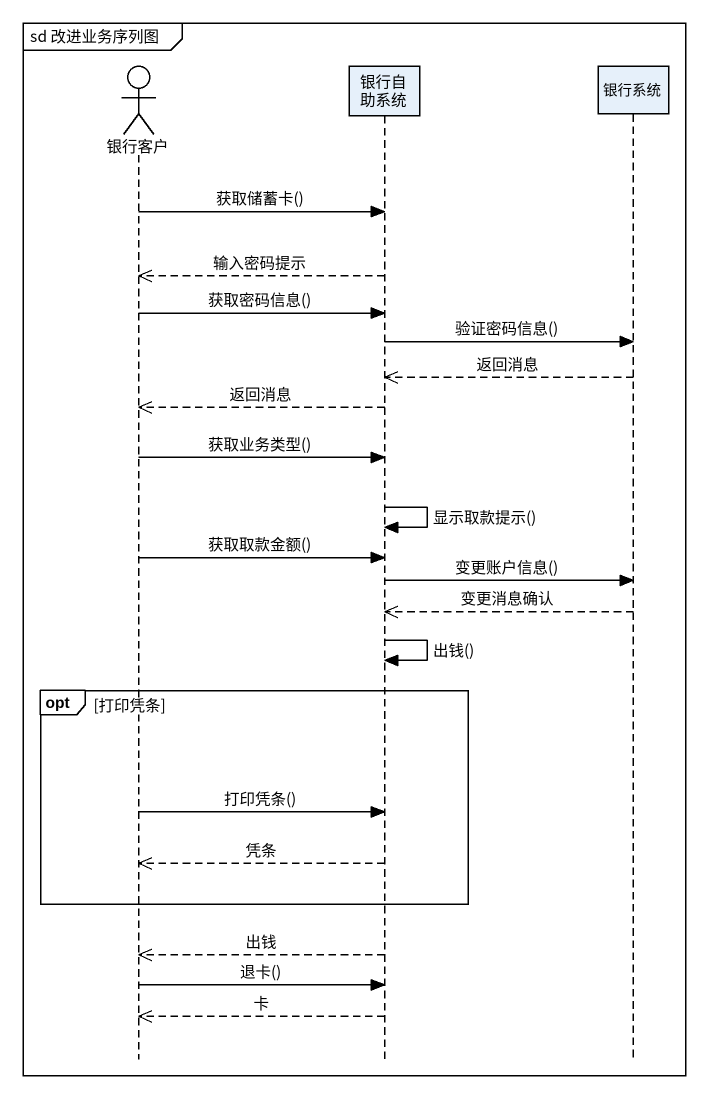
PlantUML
@startuml
mainframe sd 改进业务序列图
hide footbox
actor 银行客户
participant 银行自助系统
participant 银行系统

银行客户 -> 银行自助系统 : 获取储蓄卡()
银行自助系统 -->> 银行客户 : 输入密码提示
银行客户 -> 银行自助系统 : 获取密码信息()
银行自助系统 -> 银行系统 : 验证密码信息()
银行系统 -->> 银行自助系统 : 返回消息
银行自助系统 -->> 银行客户 : 返回消息
银行客户 -> 银行自助系统 : 获取业务类型()
银行自助系统 -> 银行自助系统 : 显示取款提示()
银行客户 -> 银行自助系统 : 获取取款金额()
银行自助系统 -> 银行系统 : 变更账户信息()
银行系统 -->> 银行自助系统 : 变更消息确认
银行自助系统 -> 银行自助系统 : 出钱()
opt 打印凭条
  银行客户 -> 银行自助系统 : 打印凭条()
  银行自助系统 -->> 银行客户 : 凭条
end
银行自助系统 -->> 银行客户 : 出钱
银行客户 -> 银行自助系统 : 退卡()
银行自助系统 -->> 银行客户 : 卡
@enduml
